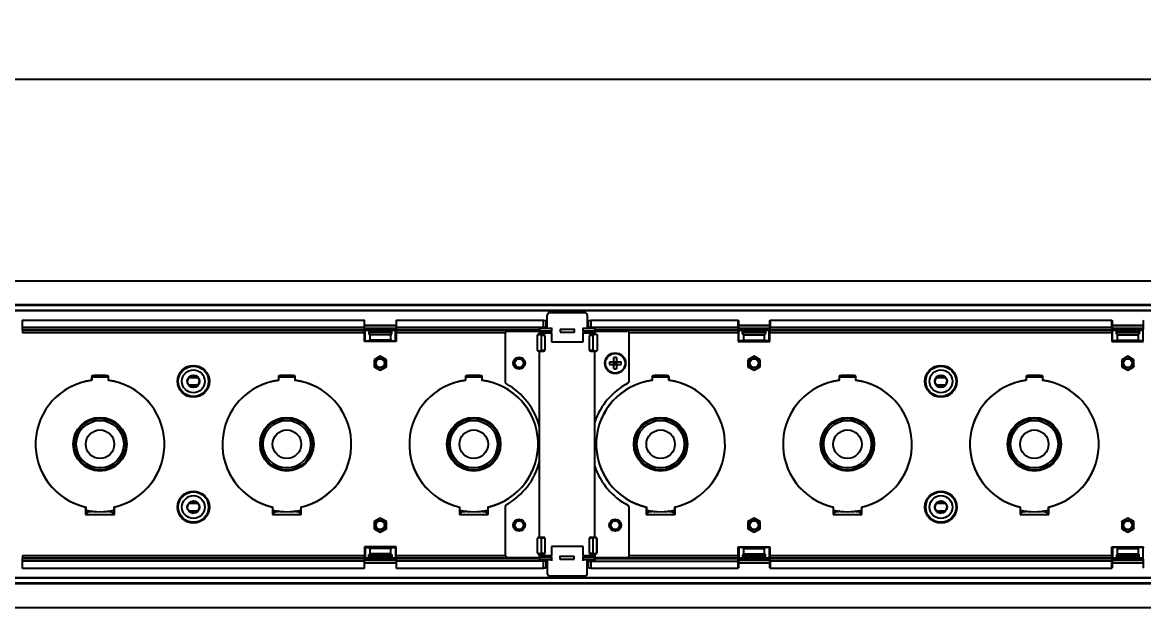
# Model space of a CAD drawing. Header units: inches. Extents: x 2.5 to 102.3, y 2 to 82.2.
# Drawn here: x 54.17 to 68.87, y 6.39 to 14.07 of the extents above; entities that cross this region are included whole.
import ezdxf

# ---------------------------------------------------------------- set-up
doc = ezdxf.new("R2010")
doc.units = ezdxf.units.IN
doc.header["$MEASUREMENT"] = 0
doc.layers.add('DIM', color=1, linetype='Continuous')
doc.styles.add('Arial', font='arial.ttf')
doc.dimstyles.new('ETC EU Metric & ANSI.50 Stacked', dxfattribs={"dimscale": 2.666667, "dimtxt": 0.5, "dimasz": 0.625, "dimexe": 0.5, "dimexo": 0.5, "dimgap": 0.166667, "dimtad": 0, "dimtih": 1, "dimtoh": 1, "dimdec": 0, "dimlfac": 25.4, "dimzin": 4, "dimdsep": 46, "dimtxsty": 'Arial', "dimcen": 0.25, "dimadec": 0, "dimazin": 0, "dimtfac": 0.75, "dimtdec": 0, "dimtofl": 0, "dimtmove": 0, "dimatfit": 3, "dimfxl": 1, "dimtolj": 1, "dimtzin": 0, "dimarcsym": 0})

# ---------------------------------------------------------------- blocks, each defined once
blk = doc.blocks.new('*D1')
at = {"layer": 'Defpoints', "color": 0, "transparency": 16777216}
for p in [(80.911, 13.319), (2.513, 10.68), (80.911, 10.68)]:
    blk.add_point(p, dxfattribs=at)
at = {"layer": 'DIM', "color": 0, "lineweight": -2, "transparency": 16777216}
for p, q in [((2.513, 11.18), (2.513, 13.819)), ((80.911, 11.18), (80.911, 13.819)), ((3.138, 13.319), (40.247, 13.319)), ((80.286, 13.319), (43.177, 13.319))]:
    blk.add_line(p, q, dxfattribs=at)
at = {"layer": 'DIM', "color": 0, "transparency": 16777216}
for points in [[(3.138, 13.424), (3.138, 13.215), (2.513, 13.319)], [(80.286, 13.424), (80.286, 13.215), (80.911, 13.319)]]:
    blk.add_solid(points, dxfattribs=at)
at = {"layer": 'DIM', "color": 0, "transparency": 16777216, "char_height": 0.5, "attachment_point": 5, "style": 'Arial'}
for s, insert in [('\\A1;1991mm', (41.712, 13.741)), ('\\A1;[78.40"]', (41.712, 12.832))]:
    blk.add_mtext(s, dxfattribs=dict(at, insert=insert))

msp = doc.modelspace()

# ---------------------------------------------------------------- linework, layer by layer
for p, q in [((3.363, 10.68), (80.063, 10.68)), ((3.363, 10.367), (80.063, 10.367)), ((80.063, 10.355), (3.363, 10.355)), ((3.363, 10.295), (80.063, 10.295)), ((80.063, 10.285), (3.363, 10.285)), ((54.174, 10.163), (54.169, 10.157)), ((54.174, 10.07), (54.174, 10.163)), ((54.174, 10.163), (58.653, 10.163)), ((58.653, 10.163), (58.653, 10.07)), ((58.658, 10.157), (58.653, 10.163)), ((58.658, 10.068), (58.658, 10.157)), ((59.074, 10.163), (59.069, 10.157)), ((59.069, 10.157), (59.069, 10.068)), ((59.074, 10.07), (59.074, 10.163)), ((59.074, 10.163), (61.003, 10.163)), ((61.003, 10.163), (61.033, 10.161)), ((61.003, 10.059), (61.003, 10.163)), ((61.033, 10.161), (61.033, 10.07)), ((61.051, 10.064), (61.051, 10.23)), ((61.545, 10.261), (61.082, 10.261)), ((61.576, 10.23), (61.576, 10.064)), ((61.593, 10.161), (61.623, 10.163)), ((61.593, 10.07), (61.593, 10.161)), ((61.623, 10.163), (63.553, 10.163)), ((61.623, 10.163), (61.623, 10.059)), ((63.553, 10.07), (63.553, 10.163)), ((63.553, 10.163), (63.558, 10.157)), ((63.558, 10.157), (63.558, 10.068)), ((63.969, 10.157), (63.974, 10.163)), ((63.969, 10.068), (63.969, 10.157)), ((63.974, 10.163), (63.974, 10.07)), ((63.974, 10.163), (68.453, 10.163)), ((68.453, 10.07), (68.453, 10.163)), ((68.453, 10.163), (68.458, 10.157)), ((68.458, 10.157), (68.458, 10.068)), ((68.869, 10.157), (68.874, 10.163)), ((68.869, 10.068), (68.869, 10.157)), ((58.656, 9.996), (54.171, 9.996)), ((54.172, 10.03), (54.173, 10.036)), ((54.172, 10.03), (58.655, 10.03)), ((58.654, 10.036), (54.173, 10.036)), ((54.174, 10.07), (58.653, 10.07)), ((58.654, 10.036), (58.655, 10.03)), ((58.656, 9.884), (58.656, 9.996)), ((58.658, 10.096), (59.069, 10.096)), ((59.069, 10.087), (58.658, 10.087)), ((58.663, 10.018), (58.658, 10.068)), ((58.659, 10.057), (59.068, 10.057)), ((59.068, 10.055), (58.659, 10.055)), ((58.662, 10.034), (58.713, 10.034)), ((58.662, 10.031), (58.713, 10.031)), ((58.663, 9.891), (58.663, 10.018)), ((58.713, 10.055), (58.713, 9.986)), ((58.713, 9.986), (58.728, 10.001)), ((58.728, 10.041), (58.714, 10.055)), ((58.998, 10.041), (58.728, 10.041)), ((58.998, 10.001), (58.728, 10.001)), ((58.729, 10.011), (58.729, 10.031)), ((58.998, 10.031), (58.729, 10.031)), ((58.998, 10.011), (58.729, 10.011)), ((58.998, 10.041), (59.013, 10.055)), ((58.998, 10.011), (58.998, 10.031)), ((59.013, 9.986), (58.998, 10.001)), ((59.013, 9.986), (59.013, 10.055)), ((59.013, 10.034), (59.065, 10.034)), ((59.013, 10.031), (59.065, 10.031)), ((59.069, 10.068), (59.063, 10.018)), ((59.063, 9.891), (59.063, 10.018)), ((59.071, 9.996), (59.071, 9.884)), ((60.502, 9.996), (59.071, 9.996)), ((59.072, 10.03), (59.073, 10.036)), ((59.072, 10.03), (60.951, 10.03)), ((60.951, 10.036), (59.073, 10.036)), ((59.074, 10.07), (61.033, 10.07)), ((60.532, 10.021), (60.951, 10.021)), ((60.951, 10.059), (60.951, 10.055)), ((61.106, 10.055), (60.951, 10.055)), ((60.951, 10.055), (60.951, 10.019)), ((61.106, 10.019), (60.951, 10.019)), ((60.951, 9.996), (61.106, 9.996)), ((60.951, 9.979), (60.951, 9.996)), ((61.013, 10.067), (61.036, 10.067)), ((61.033, 10.096), (61.049, 10.096)), ((61.045, 10.087), (61.033, 10.087)), ((61.036, 10.067), (61.051, 10.101)), ((61.106, 10.064), (61.106, 10.055)), ((61.106, 10.055), (61.106, 10.019)), ((61.106, 9.996), (61.106, 9.88)), ((61.217, 10.049), (61.223, 10.045)), ((61.223, 10.006), (61.217, 10)), ((61.223, 10.045), (61.405, 10.045)), ((61.223, 10.045), (61.223, 10.006)), ((61.223, 10.006), (61.405, 10.006)), ((61.411, 10.049), (61.405, 10.045)), ((61.405, 10.045), (61.405, 10.006)), ((61.405, 10.006), (61.411, 10)), ((61.522, 10.055), (61.521, 10.064)), ((61.521, 9.996), (61.676, 9.996)), ((61.521, 9.88), (61.521, 9.996)), ((61.677, 10.055), (61.522, 10.055)), ((61.522, 10.019), (61.522, 10.055)), ((61.677, 10.019), (61.522, 10.019)), ((61.591, 10.067), (61.576, 10.103)), ((61.579, 10.096), (61.593, 10.096)), ((61.593, 10.087), (61.583, 10.087)), ((61.614, 10.067), (61.591, 10.067)), ((61.593, 10.07), (63.553, 10.07)), ((61.677, 10.055), (61.676, 10.059)), ((61.676, 9.979), (61.676, 9.996)), ((61.677, 10.055), (61.677, 10.019)), ((63.554, 10.036), (61.677, 10.036)), ((61.677, 10.03), (63.555, 10.03)), ((61.677, 10.021), (62.095, 10.021)), ((63.556, 9.996), (62.125, 9.996)), ((63.555, 10.03), (63.554, 10.036)), ((63.556, 9.996), (63.556, 9.884)), ((63.558, 10.096), (63.969, 10.096)), ((63.969, 10.087), (63.558, 10.087)), ((63.558, 10.068), (63.563, 10.018)), ((63.559, 10.057), (63.968, 10.057)), ((63.968, 10.055), (63.559, 10.055)), ((63.562, 10.034), (63.613, 10.034)), ((63.562, 10.031), (63.613, 10.031)), ((63.563, 9.891), (63.563, 10.018)), ((63.613, 9.986), (63.613, 10.055)), ((63.613, 9.986), (63.628, 10.001)), ((63.628, 10.041), (63.614, 10.055)), ((63.628, 10.041), (63.898, 10.041)), ((63.628, 10.001), (63.898, 10.001)), ((63.629, 10.031), (63.898, 10.031)), ((63.629, 10.011), (63.629, 10.031)), ((63.629, 10.011), (63.898, 10.011)), ((63.898, 10.041), (63.913, 10.055)), ((63.898, 10.011), (63.898, 10.031)), ((63.913, 9.986), (63.898, 10.001)), ((63.913, 10.055), (63.913, 9.986)), ((63.913, 10.034), (63.965, 10.034)), ((63.913, 10.031), (63.965, 10.031)), ((63.963, 10.018), (63.969, 10.068)), ((63.963, 9.891), (63.963, 10.018)), ((63.971, 9.884), (63.971, 9.996)), ((68.456, 9.996), (63.971, 9.996)), ((63.973, 10.036), (63.972, 10.03)), ((63.972, 10.03), (68.455, 10.03)), ((68.454, 10.036), (63.973, 10.036)), ((63.974, 10.07), (68.453, 10.07)), ((68.455, 10.03), (68.454, 10.036)), ((68.456, 9.996), (68.456, 9.884)), ((68.458, 10.096), (68.869, 10.096)), ((68.869, 10.087), (68.458, 10.087)), ((68.458, 10.068), (68.463, 10.018)), ((68.459, 10.057), (68.868, 10.057)), ((68.868, 10.055), (68.459, 10.055)), ((68.462, 10.034), (68.513, 10.034)), ((68.462, 10.031), (68.513, 10.031)), ((68.463, 9.891), (68.463, 10.018)), ((68.513, 9.986), (68.513, 10.055)), ((68.513, 9.986), (68.528, 10.001)), ((68.528, 10.041), (68.514, 10.055)), ((68.528, 10.041), (68.798, 10.041)), ((68.528, 10.001), (68.798, 10.001)), ((68.529, 10.011), (68.529, 10.031)), ((68.529, 10.031), (68.798, 10.031)), ((68.529, 10.011), (68.798, 10.011)), ((68.798, 10.041), (68.813, 10.055)), ((68.798, 10.011), (68.798, 10.031)), ((68.813, 9.986), (68.798, 10.001)), ((68.813, 10.055), (68.813, 9.986)), ((68.813, 10.034), (68.865, 10.034)), ((68.813, 10.031), (68.865, 10.031)), ((68.863, 10.018), (68.869, 10.068)), ((68.863, 9.891), (68.863, 10.018)), ((58.656, 9.884), (58.663, 9.891)), ((59.071, 9.884), (58.656, 9.884)), ((58.663, 9.891), (58.713, 9.891)), ((58.727, 9.972), (58.713, 9.986)), ((58.713, 9.891), (58.727, 9.903)), ((58.999, 9.972), (58.727, 9.972)), ((58.999, 9.903), (58.727, 9.903)), ((58.999, 9.972), (59.013, 9.986)), ((59.013, 9.891), (58.999, 9.903)), ((59.013, 9.891), (59.063, 9.891)), ((59.071, 9.884), (59.063, 9.891)), ((60.501, 9.99), (60.501, 9.354)), ((60.918, 9.96), (60.918, 9.774)), ((60.924, 9.972), (60.922, 9.971)), ((60.934, 9.977), (60.933, 9.975)), ((60.961, 9.975), (60.933, 9.975)), ((60.934, 9.977), (60.949, 9.977)), ((60.949, 9.977), (60.951, 9.979)), ((61.003, 9.979), (60.951, 9.979)), ((60.961, 9.975), (61.003, 9.979)), ((61.021, 9.964), (60.978, 9.961)), ((60.978, 9.774), (60.978, 9.961)), ((61.021, 9.964), (61.021, 9.77)), ((61.106, 9.88), (61.106, 9.88)), ((61.106, 9.88), (61.521, 9.88)), ((61.521, 9.88), (61.521, 9.88)), ((61.649, 9.961), (61.607, 9.964)), ((61.607, 9.77), (61.607, 9.964)), ((61.624, 9.979), (61.667, 9.975)), ((61.676, 9.979), (61.624, 9.979)), ((61.649, 9.961), (61.649, 9.774)), ((61.695, 9.975), (61.667, 9.975)), ((61.676, 9.979), (61.678, 9.977)), ((61.693, 9.977), (61.678, 9.977)), ((61.695, 9.975), (61.693, 9.977)), ((61.705, 9.971), (61.704, 9.972)), ((61.71, 9.774), (61.71, 9.96)), ((62.126, 9.364), (62.126, 9.99)), ((63.556, 9.884), (63.563, 9.891)), ((63.556, 9.884), (63.971, 9.884)), ((63.613, 9.891), (63.563, 9.891)), ((63.627, 9.972), (63.613, 9.986)), ((63.613, 9.891), (63.627, 9.903)), ((63.627, 9.972), (63.899, 9.972)), ((63.627, 9.903), (63.899, 9.903)), ((63.899, 9.972), (63.913, 9.986)), ((63.913, 9.891), (63.899, 9.903)), ((63.963, 9.891), (63.913, 9.891)), ((63.971, 9.884), (63.963, 9.891)), ((68.456, 9.884), (68.463, 9.891)), ((68.456, 9.884), (68.871, 9.884)), ((68.513, 9.891), (68.463, 9.891)), ((68.527, 9.972), (68.513, 9.986)), ((68.513, 9.891), (68.527, 9.903)), ((68.527, 9.972), (68.799, 9.972)), ((68.527, 9.903), (68.799, 9.903)), ((68.799, 9.972), (68.813, 9.986)), ((68.813, 9.891), (68.799, 9.903)), ((68.863, 9.891), (68.813, 9.891)), ((68.871, 9.884), (68.863, 9.891)), ((60.922, 9.764), (60.924, 9.762)), ((60.933, 9.759), (60.934, 9.758)), ((60.933, 9.759), (60.961, 9.759)), ((60.949, 9.758), (60.934, 9.758)), ((60.951, 9.756), (60.949, 9.758)), ((60.951, 9.756), (61.003, 9.756)), ((60.951, 7.316), (60.951, 9.756)), ((61.003, 9.756), (60.961, 9.759)), ((60.978, 9.774), (61.021, 9.77)), ((61.607, 9.77), (61.649, 9.774)), ((61.667, 9.759), (61.624, 9.756)), ((61.624, 9.756), (61.676, 9.756)), ((61.667, 9.759), (61.695, 9.759)), ((61.678, 9.758), (61.676, 9.756)), ((61.676, 7.316), (61.676, 9.756)), ((61.678, 9.758), (61.693, 9.758)), ((61.693, 9.758), (61.695, 9.759)), ((61.704, 9.762), (61.705, 9.764)), ((58.863, 9.691), (58.783, 9.645)), ((58.783, 9.645), (58.783, 9.552)), ((58.786, 9.643), (58.783, 9.645)), ((58.863, 9.688), (58.786, 9.643)), ((58.786, 9.643), (58.786, 9.554)), ((58.943, 9.645), (58.863, 9.691)), ((58.863, 9.688), (58.863, 9.691)), ((58.941, 9.643), (58.863, 9.688)), ((58.941, 9.643), (58.943, 9.645)), ((58.941, 9.554), (58.941, 9.643)), ((58.943, 9.552), (58.943, 9.645)), ((60.606, 9.609), (60.606, 9.589)), ((60.653, 9.671), (60.636, 9.661)), ((60.731, 9.661), (60.714, 9.671)), ((60.761, 9.589), (60.761, 9.609)), ((61.868, 9.617), (62.019, 9.617)), ((61.868, 9.58), (62.019, 9.58)), ((61.925, 9.523), (61.925, 9.674)), ((61.925, 9.617), (61.943, 9.599)), ((61.943, 9.599), (61.925, 9.58)), ((61.962, 9.599), (61.925, 9.599)), ((61.943, 9.58), (61.943, 9.617)), ((61.943, 9.599), (61.962, 9.617)), ((61.962, 9.58), (61.943, 9.599)), ((61.962, 9.523), (61.962, 9.674)), ((63.763, 9.691), (63.683, 9.645)), ((63.683, 9.645), (63.683, 9.552)), ((63.686, 9.643), (63.683, 9.645)), ((63.763, 9.688), (63.686, 9.643)), ((63.686, 9.643), (63.686, 9.554)), ((63.843, 9.645), (63.763, 9.691)), ((63.763, 9.688), (63.763, 9.691)), ((63.841, 9.643), (63.763, 9.688)), ((63.841, 9.643), (63.843, 9.645)), ((63.841, 9.554), (63.841, 9.643)), ((63.843, 9.552), (63.843, 9.645)), ((68.663, 9.691), (68.583, 9.645)), ((68.583, 9.645), (68.583, 9.552)), ((68.586, 9.643), (68.583, 9.645)), ((68.663, 9.688), (68.586, 9.643)), ((68.586, 9.643), (68.586, 9.554)), ((68.743, 9.645), (68.663, 9.691)), ((68.663, 9.688), (68.663, 9.691)), ((68.741, 9.643), (68.663, 9.688)), ((68.741, 9.643), (68.743, 9.645)), ((68.741, 9.554), (68.741, 9.643)), ((68.743, 9.552), (68.743, 9.645)), ((55.079, 9.433), (55.079, 9.374)), ((55.088, 9.424), (55.079, 9.433)), ((55.083, 9.374), (55.083, 9.421)), ((55.087, 9.416), (55.188, 9.422)), ((55.09, 9.424), (55.09, 9.424)), ((55.09, 9.424), (55.09, 9.416)), ((55.188, 9.422), (55.29, 9.416)), ((55.287, 9.424), (55.287, 9.424)), ((55.287, 9.416), (55.287, 9.424)), ((55.288, 9.424), (55.298, 9.433)), ((55.294, 9.421), (55.294, 9.374)), ((55.298, 9.374), (55.298, 9.433)), ((56.352, 9.409), (56.473, 9.409)), ((56.384, 9.433), (56.359, 9.417)), ((56.47, 9.414), (56.363, 9.414)), ((56.365, 9.416), (56.469, 9.416)), ((56.379, 9.43), (56.434, 9.43)), ((56.382, 9.432), (56.43, 9.432)), ((56.444, 9.433), (56.414, 9.439)), ((56.486, 9.39), (56.469, 9.416)), ((57.529, 9.433), (57.529, 9.374)), ((57.538, 9.424), (57.529, 9.433)), ((57.533, 9.374), (57.533, 9.421)), ((57.537, 9.416), (57.638, 9.422)), ((57.54, 9.424), (57.54, 9.424)), ((57.54, 9.424), (57.54, 9.416)), ((57.638, 9.422), (57.74, 9.416)), ((57.737, 9.424), (57.737, 9.424)), ((57.737, 9.416), (57.737, 9.424)), ((57.738, 9.424), (57.748, 9.433)), ((57.744, 9.421), (57.744, 9.374)), ((57.748, 9.374), (57.748, 9.433)), ((58.786, 9.554), (58.783, 9.552)), ((58.783, 9.552), (58.863, 9.506)), ((58.786, 9.554), (58.863, 9.509)), ((58.863, 9.509), (58.941, 9.554)), ((58.863, 9.506), (58.943, 9.552)), ((58.863, 9.509), (58.863, 9.506)), ((58.941, 9.554), (58.943, 9.552)), ((59.988, 9.424), (59.979, 9.433)), ((59.979, 9.433), (59.979, 9.374)), ((59.983, 9.374), (59.983, 9.421)), ((59.987, 9.416), (60.088, 9.422)), ((59.99, 9.424), (59.99, 9.424)), ((59.99, 9.424), (59.99, 9.416)), ((60.088, 9.422), (60.19, 9.416)), ((60.187, 9.424), (60.187, 9.424)), ((60.187, 9.416), (60.187, 9.424)), ((60.188, 9.424), (60.198, 9.433)), ((60.194, 9.421), (60.194, 9.374)), ((60.198, 9.374), (60.198, 9.433)), ((60.636, 9.537), (60.653, 9.527)), ((60.714, 9.527), (60.731, 9.537)), ((62.438, 9.424), (62.429, 9.433)), ((62.429, 9.433), (62.429, 9.374)), ((62.433, 9.374), (62.433, 9.421)), ((62.437, 9.416), (62.538, 9.422)), ((62.44, 9.424), (62.44, 9.424)), ((62.44, 9.424), (62.44, 9.416)), ((62.538, 9.422), (62.64, 9.416)), ((62.637, 9.424), (62.637, 9.424)), ((62.637, 9.416), (62.637, 9.424)), ((62.638, 9.424), (62.648, 9.433)), ((62.644, 9.421), (62.644, 9.374)), ((62.648, 9.374), (62.648, 9.433)), ((63.686, 9.554), (63.683, 9.552)), ((63.683, 9.552), (63.763, 9.506)), ((63.686, 9.554), (63.763, 9.509)), ((63.763, 9.509), (63.841, 9.554)), ((63.763, 9.506), (63.843, 9.552)), ((63.763, 9.509), (63.763, 9.506)), ((63.841, 9.554), (63.843, 9.552)), ((64.888, 9.424), (64.879, 9.433)), ((64.879, 9.433), (64.879, 9.374)), ((64.883, 9.374), (64.883, 9.421)), ((64.887, 9.416), (64.988, 9.422)), ((64.89, 9.424), (64.89, 9.424)), ((64.89, 9.424), (64.89, 9.416)), ((64.988, 9.422), (65.09, 9.416)), ((65.087, 9.424), (65.087, 9.424)), ((65.087, 9.416), (65.087, 9.424)), ((65.088, 9.424), (65.098, 9.433)), ((65.094, 9.421), (65.094, 9.374)), ((65.098, 9.374), (65.098, 9.433)), ((66.152, 9.409), (66.273, 9.409)), ((66.27, 9.414), (66.156, 9.414)), ((66.184, 9.433), (66.159, 9.417)), ((66.161, 9.416), (66.269, 9.416)), ((66.179, 9.43), (66.237, 9.43)), ((66.182, 9.432), (66.233, 9.432)), ((66.244, 9.433), (66.214, 9.439)), ((66.286, 9.39), (66.269, 9.416)), ((67.338, 9.424), (67.329, 9.433)), ((67.329, 9.433), (67.329, 9.374)), ((67.333, 9.374), (67.333, 9.421)), ((67.337, 9.416), (67.438, 9.422)), ((67.34, 9.424), (67.34, 9.424)), ((67.34, 9.424), (67.34, 9.416)), ((67.438, 9.422), (67.54, 9.416)), ((67.537, 9.424), (67.537, 9.424)), ((67.537, 9.416), (67.537, 9.424)), ((67.538, 9.424), (67.548, 9.433)), ((67.544, 9.421), (67.544, 9.374)), ((67.548, 9.374), (67.548, 9.433)), ((68.586, 9.554), (68.583, 9.552)), ((68.583, 9.552), (68.663, 9.506)), ((68.586, 9.554), (68.663, 9.509)), ((68.663, 9.509), (68.741, 9.554)), ((68.663, 9.506), (68.743, 9.552)), ((68.663, 9.509), (68.663, 9.506)), ((68.741, 9.554), (68.743, 9.552)), ((56.341, 9.332), (56.358, 9.306)), ((56.353, 9.314), (56.476, 9.314)), ((56.356, 9.309), (56.471, 9.309)), ((56.469, 9.306), (56.358, 9.306)), ((56.377, 9.292), (56.448, 9.292)), ((56.383, 9.289), (56.413, 9.283)), ((56.443, 9.289), (56.468, 9.306)), ((56.485, 9.331), (56.491, 9.361)), ((66.141, 9.332), (66.158, 9.306)), ((66.153, 9.314), (66.276, 9.314)), ((66.156, 9.309), (66.271, 9.309)), ((66.269, 9.306), (66.158, 9.306)), ((66.183, 9.289), (66.213, 9.283)), ((66.189, 9.292), (66.248, 9.292)), ((66.243, 9.289), (66.268, 9.306)), ((66.285, 9.331), (66.291, 9.361)), ((55, 7.712), (55, 7.615)), ((55.006, 7.664), (55.006, 7.712)), ((55.013, 7.628), (55.013, 7.66)), ((55.015, 7.63), (55.043, 7.654)), ((55.043, 7.654), (55.043, 7.662)), ((55.043, 7.654), (55.075, 7.654)), ((55.301, 7.654), (55.334, 7.654)), ((55.334, 7.654), (55.334, 7.662)), ((55.362, 7.63), (55.334, 7.654)), ((55.363, 7.66), (55.363, 7.628)), ((55.371, 7.712), (55.371, 7.664)), ((55.377, 7.615), (55.377, 7.712)), ((56.341, 7.682), (56.358, 7.656)), ((56.474, 7.758), (56.351, 7.758)), ((56.353, 7.761), (56.472, 7.761)), ((56.353, 7.663), (56.475, 7.663)), ((56.47, 7.764), (56.356, 7.764)), ((56.356, 7.659), (56.471, 7.659)), ((56.358, 7.766), (56.469, 7.766)), ((56.466, 7.656), (56.358, 7.656)), ((56.384, 7.783), (56.359, 7.767)), ((56.379, 7.78), (56.45, 7.78)), ((56.444, 7.783), (56.414, 7.789)), ((56.443, 7.639), (56.468, 7.656)), ((56.486, 7.74), (56.469, 7.766)), ((56.485, 7.681), (56.491, 7.711)), ((57.45, 7.712), (57.45, 7.615)), ((57.456, 7.664), (57.456, 7.712)), ((57.463, 7.628), (57.463, 7.66)), ((57.465, 7.63), (57.493, 7.654)), ((57.493, 7.654), (57.493, 7.662)), ((57.493, 7.654), (57.525, 7.654)), ((57.751, 7.654), (57.784, 7.654)), ((57.784, 7.654), (57.784, 7.662)), ((57.812, 7.63), (57.784, 7.654)), ((57.796, 7.644), (57.813, 7.644)), ((57.813, 7.66), (57.813, 7.628)), ((57.821, 7.712), (57.821, 7.664)), ((57.827, 7.615), (57.827, 7.712)), ((59.9, 7.712), (59.9, 7.615)), ((59.906, 7.664), (59.906, 7.712)), ((59.913, 7.628), (59.913, 7.66)), ((59.913, 7.644), (59.931, 7.644)), ((59.915, 7.63), (59.943, 7.654)), ((59.943, 7.654), (59.943, 7.662)), ((59.943, 7.654), (59.975, 7.654)), ((60.201, 7.654), (60.234, 7.654)), ((60.234, 7.654), (60.234, 7.662)), ((60.262, 7.63), (60.234, 7.654)), ((60.263, 7.66), (60.263, 7.628)), ((60.271, 7.712), (60.271, 7.664)), ((60.277, 7.615), (60.277, 7.712)), ((60.501, 7.718), (60.501, 7.082)), ((62.126, 7.082), (62.126, 7.708)), ((62.35, 7.712), (62.35, 7.615)), ((62.356, 7.664), (62.356, 7.712)), ((62.363, 7.628), (62.363, 7.66)), ((62.365, 7.63), (62.393, 7.654)), ((62.393, 7.654), (62.393, 7.662)), ((62.393, 7.654), (62.425, 7.654)), ((62.651, 7.654), (62.684, 7.654)), ((62.684, 7.654), (62.684, 7.662)), ((62.712, 7.63), (62.684, 7.654)), ((62.713, 7.66), (62.713, 7.628)), ((62.721, 7.712), (62.721, 7.664)), ((62.727, 7.615), (62.727, 7.712)), ((64.8, 7.712), (64.8, 7.615)), ((64.806, 7.664), (64.806, 7.712)), ((64.813, 7.628), (64.813, 7.66)), ((64.815, 7.63), (64.843, 7.654)), ((64.843, 7.654), (64.843, 7.662)), ((64.843, 7.654), (64.875, 7.654)), ((65.101, 7.654), (65.134, 7.654)), ((65.134, 7.654), (65.134, 7.662)), ((65.162, 7.63), (65.134, 7.654)), ((65.163, 7.66), (65.163, 7.628)), ((65.171, 7.712), (65.171, 7.664)), ((65.177, 7.615), (65.177, 7.712)), ((66.141, 7.682), (66.158, 7.656)), ((66.274, 7.758), (66.151, 7.758)), ((66.153, 7.761), (66.272, 7.761)), ((66.153, 7.663), (66.275, 7.663)), ((66.27, 7.764), (66.156, 7.764)), ((66.156, 7.659), (66.271, 7.659)), ((66.158, 7.766), (66.269, 7.766)), ((66.266, 7.656), (66.158, 7.656)), ((66.184, 7.783), (66.159, 7.767)), ((66.179, 7.78), (66.238, 7.78)), ((66.244, 7.783), (66.214, 7.789)), ((66.243, 7.639), (66.268, 7.656)), ((66.286, 7.74), (66.269, 7.766)), ((66.285, 7.681), (66.291, 7.711)), ((67.25, 7.712), (67.25, 7.615)), ((67.256, 7.664), (67.256, 7.712)), ((67.263, 7.628), (67.263, 7.66)), ((67.265, 7.63), (67.293, 7.654)), ((67.293, 7.654), (67.293, 7.662)), ((67.293, 7.654), (67.325, 7.654)), ((67.551, 7.654), (67.584, 7.654)), ((67.584, 7.654), (67.584, 7.662)), ((67.612, 7.63), (67.584, 7.654)), ((67.613, 7.66), (67.613, 7.628)), ((67.621, 7.712), (67.621, 7.664)), ((67.627, 7.615), (67.627, 7.712)), ((55, 7.615), (55.013, 7.628)), ((55, 7.615), (55.377, 7.615)), ((55.377, 7.615), (55.363, 7.628)), ((56.383, 7.639), (56.413, 7.633)), ((56.39, 7.642), (56.448, 7.642)), ((56.397, 7.641), (56.445, 7.641)), ((57.45, 7.615), (57.463, 7.628)), ((57.45, 7.615), (57.827, 7.615)), ((57.827, 7.615), (57.813, 7.628)), ((58.863, 7.566), (58.783, 7.52)), ((58.783, 7.52), (58.783, 7.427)), ((58.786, 7.518), (58.783, 7.52)), ((58.863, 7.563), (58.786, 7.518)), ((58.786, 7.518), (58.786, 7.429)), ((58.943, 7.52), (58.863, 7.566)), ((58.863, 7.563), (58.863, 7.566)), ((58.941, 7.518), (58.863, 7.563)), ((58.941, 7.518), (58.943, 7.52)), ((58.941, 7.429), (58.941, 7.518)), ((58.943, 7.427), (58.943, 7.52)), ((59.9, 7.615), (59.913, 7.628)), ((59.9, 7.615), (60.277, 7.615)), ((60.277, 7.615), (60.263, 7.628)), ((60.653, 7.546), (60.636, 7.536)), ((60.731, 7.536), (60.714, 7.546)), ((61.913, 7.546), (61.896, 7.536)), ((61.991, 7.536), (61.974, 7.546)), ((62.35, 7.615), (62.363, 7.628)), ((62.35, 7.615), (62.727, 7.615)), ((62.727, 7.615), (62.713, 7.628)), ((63.763, 7.566), (63.683, 7.52)), ((63.683, 7.52), (63.683, 7.427)), ((63.686, 7.518), (63.683, 7.52)), ((63.763, 7.563), (63.686, 7.518)), ((63.686, 7.518), (63.686, 7.429)), ((63.843, 7.52), (63.763, 7.566)), ((63.763, 7.563), (63.763, 7.566)), ((63.841, 7.518), (63.763, 7.563)), ((63.841, 7.518), (63.843, 7.52)), ((63.841, 7.429), (63.841, 7.518)), ((63.843, 7.427), (63.843, 7.52)), ((64.8, 7.615), (64.813, 7.628)), ((64.8, 7.615), (65.177, 7.615)), ((65.177, 7.615), (65.163, 7.628)), ((66.183, 7.639), (66.213, 7.633)), ((66.19, 7.642), (66.248, 7.642)), ((66.194, 7.641), (66.245, 7.641)), ((67.25, 7.615), (67.263, 7.628)), ((67.25, 7.615), (67.627, 7.615)), ((67.627, 7.615), (67.613, 7.628)), ((68.663, 7.566), (68.583, 7.52)), ((68.583, 7.52), (68.583, 7.427)), ((68.586, 7.518), (68.583, 7.52)), ((68.663, 7.563), (68.586, 7.518)), ((68.586, 7.518), (68.586, 7.429)), ((68.743, 7.52), (68.663, 7.566)), ((68.663, 7.563), (68.663, 7.566)), ((68.741, 7.518), (68.663, 7.563)), ((68.741, 7.518), (68.743, 7.52)), ((68.741, 7.429), (68.741, 7.518)), ((68.743, 7.427), (68.743, 7.52)), ((58.786, 7.429), (58.783, 7.427)), ((58.783, 7.427), (58.863, 7.381)), ((58.786, 7.429), (58.863, 7.384)), ((58.863, 7.384), (58.941, 7.429)), ((58.863, 7.381), (58.943, 7.427)), ((58.863, 7.384), (58.863, 7.381)), ((58.941, 7.429), (58.943, 7.427)), ((60.606, 7.484), (60.606, 7.464)), ((60.636, 7.412), (60.653, 7.402)), ((60.714, 7.402), (60.731, 7.412)), ((60.761, 7.464), (60.761, 7.484)), ((61.866, 7.484), (61.866, 7.464)), ((61.896, 7.412), (61.913, 7.402)), ((61.974, 7.402), (61.991, 7.412)), ((62.021, 7.464), (62.021, 7.484)), ((63.686, 7.429), (63.683, 7.427)), ((63.683, 7.427), (63.763, 7.381)), ((63.686, 7.429), (63.763, 7.384)), ((63.763, 7.384), (63.841, 7.429)), ((63.763, 7.381), (63.843, 7.427)), ((63.763, 7.384), (63.763, 7.381)), ((63.841, 7.429), (63.843, 7.427)), ((68.586, 7.429), (68.583, 7.427)), ((68.583, 7.427), (68.663, 7.381)), ((68.586, 7.429), (68.663, 7.384)), ((68.663, 7.384), (68.741, 7.429)), ((68.663, 7.381), (68.743, 7.427)), ((68.663, 7.384), (68.663, 7.381)), ((68.741, 7.429), (68.743, 7.427)), ((60.925, 7.298), (60.923, 7.3)), ((60.923, 7.11), (60.923, 7.3)), ((60.925, 7.112), (60.925, 7.298)), ((60.938, 7.314), (60.94, 7.313)), ((60.938, 7.314), (60.949, 7.314)), ((60.94, 7.313), (60.961, 7.313)), ((60.951, 7.316), (60.949, 7.314)), ((60.951, 7.316), (61.003, 7.316)), ((60.961, 7.313), (61.003, 7.316)), ((61.021, 7.302), (60.978, 7.298)), ((60.978, 7.111), (60.978, 7.298)), ((61.021, 7.302), (61.021, 7.108)), ((61.649, 7.298), (61.607, 7.302)), ((61.607, 7.108), (61.607, 7.302)), ((61.624, 7.316), (61.667, 7.313)), ((61.624, 7.316), (61.676, 7.316)), ((61.649, 7.298), (61.649, 7.111)), ((61.667, 7.313), (61.688, 7.313)), ((61.678, 7.314), (61.676, 7.316)), ((61.689, 7.314), (61.678, 7.314)), ((61.688, 7.313), (61.689, 7.314)), ((61.704, 7.3), (61.703, 7.298)), ((61.703, 7.298), (61.703, 7.112)), ((61.704, 7.11), (61.704, 7.3)), ((54.171, 7.076), (58.656, 7.076)), ((58.656, 7.189), (58.656, 7.076)), ((58.656, 7.189), (58.663, 7.181)), ((59.071, 7.189), (58.656, 7.189)), ((58.663, 7.181), (58.663, 7.054)), ((58.663, 7.181), (58.713, 7.181)), ((58.713, 7.181), (58.727, 7.17)), ((58.727, 7.1), (58.713, 7.086)), ((58.713, 7.086), (58.728, 7.071)), ((58.713, 7.017), (58.713, 7.086)), ((58.999, 7.17), (58.727, 7.17)), ((58.999, 7.1), (58.727, 7.1)), ((58.998, 7.071), (58.728, 7.071)), ((58.729, 7.061), (58.729, 7.041)), ((58.998, 7.061), (58.729, 7.061)), ((59.013, 7.086), (58.998, 7.071)), ((58.998, 7.061), (58.998, 7.041)), ((59.013, 7.181), (58.999, 7.17)), ((58.999, 7.1), (59.013, 7.086)), ((59.013, 7.181), (59.063, 7.181)), ((59.013, 7.086), (59.013, 7.017)), ((59.071, 7.189), (59.063, 7.181)), ((59.063, 7.181), (59.063, 7.054)), ((59.071, 7.076), (59.071, 7.189)), ((59.071, 7.076), (60.502, 7.076)), ((60.923, 7.11), (60.925, 7.112)), ((60.94, 7.097), (60.938, 7.095)), ((60.949, 7.096), (60.938, 7.095)), ((60.961, 7.097), (60.94, 7.097)), ((60.949, 7.096), (60.951, 7.093)), ((61.003, 7.093), (60.951, 7.093)), ((60.951, 7.076), (60.951, 7.093)), ((60.951, 7.076), (61.106, 7.076)), ((61.003, 7.093), (60.961, 7.097)), ((60.978, 7.111), (61.021, 7.108)), ((61.106, 7.192), (61.106, 7.076)), ((61.106, 7.192), (61.106, 7.192)), ((61.521, 7.192), (61.106, 7.192)), ((61.223, 7.066), (61.217, 7.073)), ((61.223, 7.066), (61.405, 7.066)), ((61.223, 7.027), (61.223, 7.066)), ((61.405, 7.066), (61.411, 7.073)), ((61.405, 7.027), (61.405, 7.066)), ((61.521, 7.192), (61.521, 7.192)), ((61.521, 7.076), (61.521, 7.192)), ((61.521, 7.076), (61.676, 7.076)), ((61.607, 7.108), (61.649, 7.111)), ((61.667, 7.097), (61.624, 7.093)), ((61.676, 7.093), (61.624, 7.093)), ((61.688, 7.097), (61.667, 7.097)), ((61.676, 7.093), (61.678, 7.096)), ((61.676, 7.076), (61.676, 7.093)), ((61.678, 7.096), (61.689, 7.095)), ((61.689, 7.095), (61.688, 7.097)), ((61.703, 7.112), (61.704, 7.11)), ((62.125, 7.076), (63.556, 7.076)), ((63.556, 7.076), (63.556, 7.189)), ((63.556, 7.189), (63.563, 7.181)), ((63.556, 7.189), (63.971, 7.189)), ((63.563, 7.181), (63.563, 7.054)), ((63.613, 7.181), (63.563, 7.181)), ((63.613, 7.181), (63.627, 7.17)), ((63.627, 7.1), (63.613, 7.086)), ((63.613, 7.086), (63.613, 7.017)), ((63.613, 7.086), (63.628, 7.071)), ((63.627, 7.17), (63.899, 7.17)), ((63.627, 7.1), (63.899, 7.1)), ((63.628, 7.071), (63.898, 7.071)), ((63.629, 7.061), (63.629, 7.041)), ((63.629, 7.061), (63.898, 7.061)), ((63.913, 7.086), (63.898, 7.071)), ((63.898, 7.061), (63.898, 7.041)), ((63.913, 7.181), (63.899, 7.17)), ((63.899, 7.1), (63.913, 7.086)), ((63.963, 7.181), (63.913, 7.181)), ((63.913, 7.017), (63.913, 7.086)), ((63.971, 7.189), (63.963, 7.181)), ((63.963, 7.181), (63.963, 7.054)), ((63.971, 7.189), (63.971, 7.076)), ((63.971, 7.076), (68.456, 7.076)), ((68.456, 7.076), (68.456, 7.189)), ((68.456, 7.189), (68.463, 7.181)), ((68.456, 7.189), (68.871, 7.189)), ((68.463, 7.181), (68.463, 7.054)), ((68.513, 7.181), (68.463, 7.181)), ((68.513, 7.181), (68.527, 7.17)), ((68.527, 7.1), (68.513, 7.086)), ((68.513, 7.086), (68.513, 7.017)), ((68.513, 7.086), (68.528, 7.071)), ((68.527, 7.17), (68.799, 7.17)), ((68.527, 7.1), (68.799, 7.1)), ((68.528, 7.071), (68.798, 7.071)), ((68.529, 7.061), (68.529, 7.041)), ((68.529, 7.061), (68.798, 7.061)), ((68.813, 7.086), (68.798, 7.071)), ((68.798, 7.061), (68.798, 7.041)), ((68.813, 7.181), (68.799, 7.17)), ((68.799, 7.1), (68.813, 7.086)), ((68.863, 7.181), (68.813, 7.181)), ((68.813, 7.017), (68.813, 7.086)), ((68.871, 7.189), (68.863, 7.181)), ((68.863, 7.054), (68.863, 7.181)), ((54.169, 6.915), (54.174, 6.909)), ((54.173, 7.036), (54.172, 7.042)), ((58.655, 7.042), (54.172, 7.042)), ((54.173, 7.036), (58.654, 7.036)), ((54.174, 6.909), (54.174, 7.003)), ((58.653, 7.003), (54.174, 7.003)), ((54.174, 6.909), (58.653, 6.909)), ((58.653, 7.003), (58.653, 6.909)), ((58.653, 6.909), (58.658, 6.915)), ((58.655, 7.042), (58.654, 7.036)), ((58.658, 7.004), (58.663, 7.054)), ((58.658, 6.915), (58.658, 7.004)), ((58.658, 6.985), (59.069, 6.985)), ((59.069, 6.977), (58.658, 6.977)), ((58.659, 7.017), (59.068, 7.017)), ((59.068, 7.015), (58.659, 7.015)), ((58.713, 7.041), (58.662, 7.041)), ((58.713, 7.038), (58.662, 7.038)), ((58.728, 7.031), (58.714, 7.017)), ((58.998, 7.031), (58.728, 7.031)), ((58.998, 7.041), (58.729, 7.041)), ((58.998, 7.031), (59.013, 7.017)), ((59.065, 7.041), (59.013, 7.041)), ((59.065, 7.038), (59.013, 7.038)), ((59.063, 7.054), (59.069, 7.004)), ((59.069, 7.004), (59.069, 6.915)), ((59.069, 6.915), (59.074, 6.909)), ((59.073, 7.036), (59.072, 7.042)), ((60.951, 7.042), (59.072, 7.042)), ((59.073, 7.036), (60.951, 7.036)), ((59.074, 6.909), (59.074, 7.003)), ((61.033, 7.003), (59.074, 7.003)), ((59.074, 6.909), (61.003, 6.909)), ((60.532, 7.051), (60.951, 7.051)), ((60.951, 7.053), (61.106, 7.053)), ((60.951, 7.053), (60.951, 7.017)), ((61.106, 7.017), (60.951, 7.017)), ((60.951, 7.017), (60.951, 7.014)), ((61.003, 6.909), (61.003, 7.014)), ((61.033, 6.912), (61.003, 6.909)), ((61.036, 7.005), (61.013, 7.005)), ((61.033, 7.003), (61.033, 6.912)), ((61.033, 6.985), (61.045, 6.985)), ((61.049, 6.977), (61.033, 6.977)), ((61.051, 6.971), (61.036, 7.005)), ((61.051, 7.008), (61.051, 6.842)), ((61.106, 7.053), (61.106, 7.017)), ((61.106, 7.017), (61.106, 7.008)), ((61.217, 7.024), (61.223, 7.027)), ((61.223, 7.027), (61.405, 7.027)), ((61.411, 7.024), (61.405, 7.027)), ((61.521, 7.008), (61.522, 7.017)), ((61.522, 7.053), (61.677, 7.053)), ((61.522, 7.017), (61.522, 7.053)), ((61.677, 7.017), (61.522, 7.017)), ((61.576, 6.842), (61.576, 7.008)), ((61.576, 6.97), (61.591, 7.005)), ((61.593, 6.977), (61.579, 6.977)), ((61.583, 6.985), (61.593, 6.985)), ((61.591, 7.005), (61.614, 7.005)), ((61.593, 6.912), (61.593, 7.003)), ((61.593, 7.003), (63.553, 7.003)), ((61.623, 6.909), (61.593, 6.912)), ((61.623, 7.014), (61.623, 6.909)), ((61.623, 6.909), (63.553, 6.909)), ((61.677, 7.017), (61.676, 7.014)), ((61.677, 7.017), (61.677, 7.053)), ((61.677, 7.051), (62.095, 7.051)), ((63.555, 7.042), (61.677, 7.042)), ((61.677, 7.036), (63.554, 7.036)), ((63.553, 6.909), (63.553, 7.003)), ((63.558, 6.915), (63.553, 6.909)), ((63.554, 7.036), (63.555, 7.042)), ((63.563, 7.054), (63.558, 7.004)), ((63.558, 7.004), (63.558, 6.915)), ((63.558, 6.985), (63.969, 6.985)), ((63.969, 6.977), (63.558, 6.977)), ((63.559, 7.017), (63.968, 7.017)), ((63.968, 7.015), (63.559, 7.015)), ((63.613, 7.041), (63.562, 7.041)), ((63.613, 7.038), (63.562, 7.038)), ((63.628, 7.031), (63.614, 7.017)), ((63.628, 7.031), (63.898, 7.031)), ((63.629, 7.041), (63.898, 7.041)), ((63.898, 7.031), (63.913, 7.017)), ((63.965, 7.041), (63.913, 7.041)), ((63.965, 7.038), (63.913, 7.038)), ((63.969, 7.004), (63.963, 7.054)), ((63.969, 6.915), (63.969, 7.004)), ((63.974, 6.909), (63.969, 6.915)), ((63.972, 7.042), (63.973, 7.036)), ((68.455, 7.042), (63.972, 7.042)), ((63.973, 7.036), (68.454, 7.036)), ((68.453, 7.003), (63.974, 7.003)), ((63.974, 7.003), (63.974, 6.909)), ((63.974, 6.909), (68.453, 6.909)), ((68.453, 6.909), (68.453, 7.003)), ((68.458, 6.915), (68.453, 6.909)), ((68.454, 7.036), (68.455, 7.042)), ((68.463, 7.054), (68.458, 7.004)), ((68.458, 7.004), (68.458, 6.915)), ((68.458, 6.985), (68.869, 6.985)), ((68.869, 6.977), (68.458, 6.977)), ((68.459, 7.017), (68.868, 7.017)), ((68.868, 7.015), (68.459, 7.015)), ((68.513, 7.041), (68.462, 7.041)), ((68.513, 7.038), (68.462, 7.038)), ((68.528, 7.031), (68.514, 7.017)), ((68.528, 7.031), (68.798, 7.031)), ((68.529, 7.041), (68.798, 7.041)), ((68.798, 7.031), (68.813, 7.017)), ((68.865, 7.041), (68.813, 7.041)), ((68.865, 7.038), (68.813, 7.038)), ((68.869, 7.004), (68.863, 7.054)), ((68.869, 6.915), (68.869, 7.004)), ((68.874, 6.909), (68.869, 6.915)), ((3.363, 6.787), (80.063, 6.787)), ((80.063, 6.777), (3.363, 6.777)), ((61.082, 6.811), (61.545, 6.811)), ((3.363, 6.717), (80.063, 6.717)), ((80.063, 6.705), (3.363, 6.705)), ((3.363, 6.393), (80.063, 6.393))]:
    msp.add_line(p, q)
at = {"flags": 128}
for points in [[(55.287, 9.424), (55.288, 9.424), (55.289, 9.424)], [(57.737, 9.424), (57.738, 9.424), (57.739, 9.424)], [(60.187, 9.424), (60.188, 9.424), (60.189, 9.424)], [(62.637, 9.424), (62.638, 9.424), (62.639, 9.424)], [(65.087, 9.424), (65.088, 9.424), (65.089, 9.424)], [(67.537, 9.424), (67.538, 9.424), (67.539, 9.424)], [(56.342, 9.392), (56.337, 9.377), (56.335, 9.361)], [(66.142, 9.392), (66.137, 9.377), (66.135, 9.361)], [(56.342, 7.742), (56.337, 7.727), (56.335, 7.711)], [(66.142, 7.742), (66.137, 7.727), (66.135, 7.711)]]:
    msp.add_lwpolyline(points, dxfattribs=at)
for centre, radius in [((61.943, 9.599), 0.136), ((61.943, 9.599), 0.129), ((56.413, 9.361), 0.209), ((56.413, 9.361), 0.199), ((58.863, 9.599), 0.062), ((58.863, 9.599), 0.0564), ((60.683, 9.599), 0.078), ((60.683, 9.599), 0.062), ((60.683, 9.599), 0.0564), ((63.763, 9.599), 0.062), ((63.763, 9.599), 0.0564), ((66.213, 9.361), 0.209), ((66.213, 9.361), 0.199), ((68.663, 9.599), 0.062), ((68.663, 9.599), 0.0564), ((56.413, 9.361), 0.15), ((56.413, 9.361), 0.0809), ((56.413, 9.361), 0.08), ((56.413, 9.361), 0.078), ((66.213, 9.361), 0.15), ((66.213, 9.361), 0.0809), ((66.213, 9.361), 0.08), ((66.213, 9.361), 0.078), ((55.188, 8.536), 0.352), ((55.188, 8.536), 0.337), ((55.188, 8.536), 0.311), ((57.638, 8.536), 0.352), ((57.638, 8.536), 0.337), ((57.638, 8.536), 0.311), ((60.088, 8.536), 0.352), ((60.088, 8.536), 0.337), ((60.088, 8.536), 0.311), ((62.538, 8.536), 0.352), ((62.538, 8.536), 0.337), ((62.538, 8.536), 0.311), ((64.988, 8.536), 0.352), ((64.988, 8.536), 0.337), ((64.988, 8.536), 0.311), ((67.438, 8.536), 0.352), ((67.438, 8.536), 0.337), ((67.438, 8.536), 0.311), ((55.188, 8.536), 0.187), ((57.638, 8.536), 0.187), ((60.088, 8.536), 0.187), ((62.538, 8.536), 0.187), ((64.988, 8.536), 0.187), ((67.438, 8.536), 0.187), ((56.413, 7.711), 0.209), ((56.413, 7.711), 0.199), ((56.413, 7.711), 0.15), ((56.413, 7.711), 0.0809), ((56.413, 7.711), 0.08), ((66.213, 7.711), 0.209), ((66.213, 7.711), 0.199), ((66.213, 7.711), 0.15), ((66.213, 7.711), 0.0809), ((66.213, 7.711), 0.08), ((56.413, 7.711), 0.078), ((66.213, 7.711), 0.078), ((58.863, 7.474), 0.062), ((58.863, 7.474), 0.0564), ((60.683, 7.474), 0.078), ((60.683, 7.474), 0.062), ((60.683, 7.474), 0.0564), ((61.943, 7.474), 0.078), ((61.943, 7.474), 0.062), ((61.943, 7.474), 0.0564), ((63.763, 7.474), 0.062), ((63.763, 7.474), 0.0564), ((68.663, 7.474), 0.062), ((68.663, 7.474), 0.0564)]:
    msp.add_circle(centre, radius)
for centre, radius, start, end in [((61.082, 10.23), 0.0313, 90, 180), ((61.545, 10.23), 0.0313, 0, 90), ((60.532, 9.99), 0.0313, 90, 180), ((62.095, 9.99), 0.0313, 0, 90), ((62.17, 9.599), 0.302, 176.4881, 183.5119), ((61.943, 9.372), 0.302, 86.4914, 93.5086), ((61.717, 9.599), 0.302, 356.4881, 3.5119), ((55.188, 8.536), 0.903, 83.0398, 96.9602), ((55.088, 9.419), 0.0049, 73.6012, 95.2018), ((55.188, 8.536), 0.893, 83.6615, 96.3385), ((57.638, 8.536), 0.903, 83.0398, 96.9602), ((57.538, 9.419), 0.00489, 73.5959, 95.1998), ((57.638, 8.536), 0.893, 83.6615, 96.3385), ((60.088, 8.536), 0.903, 83.0398, 96.9602), ((59.988, 9.419), 0.0049, 73.6039, 95.199), ((60.088, 8.536), 0.893, 83.6615, 96.3385), ((61.943, 9.825), 0.302, 266.4914, 273.5086), ((62.538, 8.536), 0.903, 83.0398, 96.9602), ((62.438, 9.419), 0.0049, 73.6025, 95.2004), ((62.538, 8.536), 0.893, 83.6615, 96.3385), ((64.988, 8.536), 0.903, 83.0398, 96.9602), ((64.888, 9.419), 0.00491, 73.6186, 95.1843), ((64.988, 8.536), 0.893, 83.6615, 96.3385), ((67.438, 8.536), 0.903, 83.0398, 96.9602), ((67.338, 9.419), 0.0049, 73.6012, 95.1999), ((67.438, 8.536), 0.893, 83.6615, 96.3385), ((55.188, 8.536), 0.845, 97.4403, 257.1306), ((55.188, 8.536), 0.845, 97.1531, 257.538), ((55.188, 8.536), 0.845, 282.462, 82.8469), ((55.188, 8.536), 0.845, 282.8694, 82.5597), ((57.638, 8.536), 0.845, 97.4403, 257.1306), ((57.638, 8.536), 0.845, 97.1531, 257.538), ((57.638, 8.536), 0.845, 282.462, 82.8469), ((57.638, 8.536), 0.845, 282.8694, 82.5597), ((60.088, 8.536), 0.845, 97.4403, 257.1306), ((60.088, 8.536), 0.845, 97.1531, 257.538), ((60.088, 8.536), 0.845, 282.462, 82.8469), ((60.088, 8.536), 0.845, 282.8694, 82.5597), ((60.532, 9.354), 0.0313, 180, 240.7084), ((60.073, 8.536), 0.907, 14.4418, 60.7084), ((62.535, 8.536), 0.907, 118.0107, 161.3161), ((62.538, 8.536), 0.845, 97.4403, 257.1306), ((62.538, 8.536), 0.845, 97.1531, 257.538), ((62.095, 9.364), 0.0313, 298.0107, 0), ((62.538, 8.536), 0.845, 282.462, 82.8469), ((62.538, 8.536), 0.845, 282.8694, 82.5597), ((64.988, 8.536), 0.845, 97.4403, 257.1306), ((64.988, 8.536), 0.845, 97.1531, 257.538), ((64.988, 8.536), 0.845, 282.462, 82.8469), ((64.988, 8.536), 0.845, 282.8694, 82.5597), ((67.438, 8.536), 0.845, 97.4403, 257.1306), ((67.438, 8.536), 0.845, 97.1531, 257.538), ((67.438, 8.536), 0.845, 282.462, 82.8469), ((67.438, 8.536), 0.845, 282.8694, 82.5597), ((60.073, 8.536), 0.907, 299.2916, 345.5582), ((62.535, 8.536), 0.907, 198.6839, 241.9893), ((55.188, 8.536), 0.886, 258.1276, 281.8724), ((57.638, 8.536), 0.886, 258.1276, 281.8724), ((60.088, 8.536), 0.886, 258.1276, 281.8724), ((60.532, 7.718), 0.0313, 119.2916, 180), ((62.095, 7.708), 0.0313, 0, 61.9893), ((62.538, 8.536), 0.886, 258.1276, 281.8724), ((64.988, 8.536), 0.886, 258.1276, 281.8724), ((67.438, 8.536), 0.886, 258.1276, 281.8724), ((60.532, 7.082), 0.0313, 180, 270), ((62.095, 7.082), 0.0313, 270, 0), ((61.082, 6.842), 0.0313, 180, 270), ((61.545, 6.842), 0.0313, 270, 0)]:
    msp.add_arc(centre, radius, start, end)
for centre, major_axis, ratio, start_param, end_param in [((54.174, 9.996), (0, 0.04), 0.069927, 0.558599, 1.570796), ((54.171, 10.07), (0, 0.04), 0.069927, 3.700192, 4.712389), ((58.655, 10.07), (0, 0.04), 0.069927, 1.570796, 2.582993), ((58.653, 9.996), (0, 0.04), 0.069927, 4.712389, 5.724586), ((58.728, 10.031), (0, 0.01), 0.087489, 4.712389, 6.195919), ((58.728, 10.011), (0, 0.01), 0.087489, 3.228859, 4.712389), ((58.999, 10.031), (0, 0.01), 0.087489, 0.087266, 1.570796), ((58.999, 10.011), (0, 0.01), 0.087489, 1.570796, 3.054326), ((59.074, 9.996), (0, 0.04), 0.069927, 0.558599, 1.570796), ((59.071, 10.07), (0, 0.04), 0.069927, 3.700192, 4.712389), ((60.949, 9.996), (0, 0.05), 0.052408, 4.712389, 5.193646), ((61.033, 10.07), (0, 0.0105), 0.05248, 4.459622, 4.712389), ((61.103, 9.996), (0, 0.05), 0.069927, 4.712389, 5.193646), ((61.525, 9.996), (0, 0.05), 0.069927, 1.08954, 1.570796), ((61.594, 10.07), (0, 0.0105), 0.05248, 1.570796, 1.823563), ((61.679, 9.996), (0, 0.05), 0.052408, 1.08954, 1.570796), ((63.555, 10.07), (0, 0.04), 0.069927, 1.570796, 2.582993), ((63.553, 9.996), (0, 0.04), 0.069927, 4.712389, 5.724586), ((63.628, 10.031), (0, 0.01), 0.087489, 4.712389, 6.195919), ((63.628, 10.011), (0, 0.01), 0.087489, 3.228859, 4.712389), ((63.899, 10.031), (0, 0.01), 0.087489, 0.087266, 1.570796), ((63.899, 10.011), (0, 0.01), 0.087489, 1.570796, 3.054326), ((63.974, 9.996), (0, 0.04), 0.069927, 0.558599, 1.570796), ((63.971, 10.07), (0, 0.04), 0.069927, 3.700192, 4.712389), ((68.455, 10.07), (0, 0.04), 0.069927, 1.570796, 2.582993), ((68.453, 9.996), (0, 0.04), 0.069927, 4.712389, 5.724586), ((68.528, 10.031), (0, 0.01), 0.087489, 4.712389, 6.195919), ((68.528, 10.011), (0, 0.01), 0.087489, 3.228859, 4.712389), ((68.799, 10.031), (0, 0.01), 0.087489, 0.087266, 1.570796), ((68.799, 10.011), (0, 0.01), 0.087489, 1.570796, 3.054326), ((58.727, 9.937), (0, 0.035), 0.087489, 3.211406, 6.195919), ((59, 9.937), (0, 0.035), 0.087489, 0.087266, 3.071779), ((60.933, 9.96), (0.0106, 0.0106), 0.997265, 0.784029, 2.357564), ((60.934, 9.962), (0, 0.015), 0.997265, 6.280446, 7.067214), ((60.961, 9.96), (-0.0178, -0.0014), 0.837862, 3.074079, 4.616367), ((61.003, 9.964), (-0.0178, -0.0014), 0.837862, 3.074079, 4.616367), ((61.625, 9.964), (-0.0178, 0.0014), 0.837862, 4.80841, 6.350699), ((61.667, 9.96), (-0.0178, 0.0014), 0.837862, 4.80841, 6.350699), ((61.693, 9.962), (0, 0.015), 0.997265, 5.499157, 6.285924), ((61.695, 9.96), (-0.0106, 0.0106), 0.997265, 3.925621, 5.499157), ((63.627, 9.937), (0, 0.035), 0.087489, 3.211406, 6.195919), ((63.9, 9.937), (0, 0.035), 0.087489, 0.087266, 3.071779), ((68.527, 9.937), (0, 0.035), 0.087489, 3.211406, 6.195919), ((68.8, 9.937), (0, 0.035), 0.087489, 0.087266, 3.071779), ((60.933, 9.774), (0.0106, -0.0106), 0.997265, 3.925621, 5.499157), ((60.934, 9.773), (0, 0.015), 0.997265, 2.357564, 3.144332), ((60.961, 9.774), (0.0178, -0.0014), 0.837862, 4.80841, 6.350699), ((61.003, 9.771), (0.0178, -0.0014), 0.837862, 4.80841, 6.350699), ((61.625, 9.771), (0.0178, 0.0014), 0.837862, 3.074079, 4.616367), ((61.667, 9.774), (0.0178, 0.0014), 0.837862, 3.074079, 4.616367), ((61.693, 9.773), (0, 0.015), 0.997265, 3.138854, 3.925621), ((61.695, 9.774), (-0.0106, -0.0106), 0.997265, 0.784029, 2.357564), ((56.08, 8.536), (1.488, 0), 0.800731, 2.299958, 2.304621), ((54.297, 8.536), (1.488, 0), 0.800731, 0.836972, 0.841634), ((58.53, 8.536), (1.488, 0), 0.800731, 2.299958, 2.304621), ((56.747, 8.536), (1.488, 0), 0.800731, 0.836972, 0.841634), ((60.98, 8.536), (1.488, 0), 0.800731, 2.299958, 2.304621), ((59.197, 8.536), (1.488, 0), 0.800731, 0.836972, 0.841634), ((63.43, 8.536), (1.488, 0), 0.800731, 2.299958, 2.304621), ((61.647, 8.536), (1.488, 0), 0.800731, 0.836972, 0.841634), ((65.88, 8.536), (1.488, 0), 0.800731, 2.299958, 2.304621), ((64.097, 8.536), (1.488, 0), 0.800731, 0.836972, 0.841634), ((68.33, 8.536), (1.488, 0), 0.800731, 2.299958, 2.304621), ((66.547, 8.536), (1.488, 0), 0.800731, 0.836972, 0.841634), ((55.017, 8.536), (0.858, 0), 0.979895, 1.493818, 1.498858), ((55.36, 8.536), (0.858, 0), 0.979895, 1.642735, 1.647775), ((57.467, 8.536), (0.858, 0), 0.979895, 1.493818, 1.498858), ((57.81, 8.536), (0.858, 0), 0.979895, 1.642735, 1.647775), ((59.917, 8.536), (0.858, 0), 0.979895, 1.493818, 1.498858), ((60.26, 8.536), (0.858, 0), 0.979895, 1.642735, 1.647775), ((62.367, 8.536), (0.858, 0), 0.979895, 1.493818, 1.498858), ((62.71, 8.536), (0.858, 0), 0.979895, 1.642735, 1.647775), ((64.817, 8.536), (0.858, 0), 0.979895, 1.493818, 1.498858), ((65.16, 8.536), (0.858, 0), 0.979895, 1.642735, 1.647775), ((67.267, 8.536), (0.858, 0), 0.979895, 1.493818, 1.498858), ((67.61, 8.536), (0.858, 0), 0.979895, 1.642735, 1.647775), ((55.07, 8.536), (0.836, 0), 0.989844, 4.629089, 4.636353), ((55.694, 8.536), (1.184, 0), 0.904333, 4.092801, 4.100295), ((55.188, 7.645), (0.137, 0), 0.122792, 2.398015, 2.540061), ((55.188, 7.645), (0.137, 0), 0.122792, 0.601532, 0.743578), ((54.683, 8.536), (1.184, 0), 0.904333, 5.324483, 5.331976), ((55.307, 8.536), (0.836, 0), 0.989844, 4.788425, 4.795689), ((57.52, 8.536), (0.836, 0), 0.989844, 4.629089, 4.636353), ((58.144, 8.536), (1.184, 0), 0.904333, 4.092801, 4.100295), ((57.638, 7.645), (0.137, 0), 0.122792, 2.398015, 2.540061), ((57.638, 7.645), (0.137, 0), 0.122792, 0.601532, 0.743578), ((57.133, 8.536), (1.184, 0), 0.904333, 5.324483, 5.331976), ((57.757, 8.536), (0.836, 0), 0.989844, 4.788425, 4.795689), ((59.97, 8.536), (0.836, 0), 0.989844, 4.629089, 4.636353), ((60.594, 8.536), (1.184, 0), 0.904333, 4.092801, 4.100295), ((60.088, 7.645), (0.137, 0), 0.122792, 2.398015, 2.540061), ((60.088, 7.645), (0.137, 0), 0.122792, 0.601532, 0.743578), ((59.583, 8.536), (1.184, 0), 0.904333, 5.324483, 5.331976), ((60.207, 8.536), (0.836, 0), 0.989844, 4.788425, 4.795689), ((62.42, 8.536), (0.836, 0), 0.989844, 4.629089, 4.636353), ((63.044, 8.536), (1.184, 0), 0.904333, 4.092801, 4.100295), ((62.538, 7.645), (0.137, 0), 0.122792, 2.398015, 2.540061), ((62.538, 7.645), (0.137, 0), 0.122792, 0.601532, 0.743578), ((62.033, 8.536), (1.184, 0), 0.904333, 5.324483, 5.331976), ((62.657, 8.536), (0.836, 0), 0.989844, 4.788425, 4.795689), ((64.87, 8.536), (0.836, 0), 0.989844, 4.629089, 4.636353), ((65.494, 8.536), (1.184, 0), 0.904333, 4.092801, 4.100295), ((64.988, 7.645), (0.137, 0), 0.122792, 2.398015, 2.540061), ((64.988, 7.645), (0.137, 0), 0.122792, 0.601532, 0.743578), ((64.483, 8.536), (1.184, 0), 0.904333, 5.324483, 5.331976), ((65.107, 8.536), (0.836, 0), 0.989844, 4.788425, 4.795689), ((67.32, 8.536), (0.836, 0), 0.989844, 4.629089, 4.636353), ((67.944, 8.536), (1.184, 0), 0.904333, 4.092801, 4.100295), ((67.438, 7.645), (0.137, 0), 0.122792, 2.398015, 2.540061), ((67.438, 7.645), (0.137, 0), 0.122792, 0.601532, 0.743578), ((66.933, 8.536), (1.184, 0), 0.904333, 5.324483, 5.331976), ((67.557, 8.536), (0.836, 0), 0.989844, 4.788425, 4.795689), ((55.005, 7.63), (0.01, 0), 0.122785, 5.766147, 6.143559), ((55.372, 7.63), (0.01, 0), 0.122785, 3.281219, 3.658631), ((57.455, 7.63), (0.01, 0), 0.122785, 5.766147, 6.143559), ((57.822, 7.63), (0.01, 0), 0.122785, 3.281219, 3.658631), ((59.905, 7.63), (0.01, 0), 0.122785, 5.766147, 6.143559), ((60.272, 7.63), (0.01, 0), 0.122785, 3.281219, 3.658631), ((62.355, 7.63), (0.01, 0), 0.122785, 5.766147, 6.143559), ((62.722, 7.63), (0.01, 0), 0.122785, 3.281219, 3.658631), ((64.805, 7.63), (0.01, 0), 0.122785, 5.766147, 6.143559), ((65.172, 7.63), (0.01, 0), 0.122785, 3.281219, 3.658631), ((67.255, 7.63), (0.01, 0), 0.122785, 5.766147, 6.143559), ((67.622, 7.63), (0.01, 0), 0.122785, 3.281219, 3.658631), ((60.938, 7.299), (0.0128, -0.0079), 0.993881, 2.124917, 3.692974), ((60.94, 7.298), (-0.0106, 0.0106), 0.997265, 5.499157, 7.067214), ((60.961, 7.298), (-0.0178, -0.0014), 0.837862, 3.074079, 4.616367), ((61.003, 7.301), (-0.0178, -0.0014), 0.837862, 3.074079, 4.616367), ((61.625, 7.301), (-0.0178, 0.0014), 0.837862, 4.80841, 6.350699), ((61.667, 7.298), (-0.0178, 0.0014), 0.837862, 4.80841, 6.350699), ((61.688, 7.298), (0.0106, 0.0106), 0.997265, 5.499157, 7.067214), ((61.689, 7.299), (0.0128, 0.0079), 0.993881, 5.731804, 7.299861), ((54.174, 7.076), (0, 0.04), 0.069927, 1.570796, 2.582993), ((58.653, 7.076), (0, 0.04), 0.069927, 3.700192, 4.712389), ((58.727, 7.135), (0, 0.035), 0.087489, 3.228859, 6.213372), ((58.728, 7.061), (0, 0.01), 0.087489, 4.712389, 6.195919), ((59, 7.135), (0, 0.035), 0.087489, 0.069813, 3.054326), ((58.999, 7.061), (0, 0.01), 0.087489, 0.087266, 1.570796), ((59.074, 7.076), (0, 0.04), 0.069927, 1.570796, 2.582993), ((60.938, 7.111), (0.0128, 0.0079), 0.993881, 2.590211, 4.158269), ((60.94, 7.112), (-0.0106, -0.0106), 0.997265, 5.499157, 7.067214), ((60.949, 7.076), (0, 0.05), 0.052408, 4.231132, 4.712389), ((60.961, 7.112), (0.0178, -0.0014), 0.837862, 4.80841, 6.350699), ((61.003, 7.108), (0.0178, -0.0014), 0.837862, 4.80841, 6.350699), ((61.103, 7.076), (0, 0.05), 0.069927, 4.231132, 4.712389), ((61.525, 7.076), (0, 0.05), 0.069927, 1.570796, 2.052053), ((61.625, 7.108), (0.0178, 0.0014), 0.837862, 3.074079, 4.616367), ((61.667, 7.112), (0.0178, 0.0014), 0.837862, 3.074079, 4.616367), ((61.679, 7.076), (0, 0.05), 0.052408, 1.570796, 2.052053), ((61.688, 7.112), (0.0106, -0.0106), 0.997265, 5.499157, 7.067214), ((61.689, 7.111), (0.0128, -0.0079), 0.993881, 5.266509, 6.834566), ((63.553, 7.076), (0, 0.04), 0.069927, 3.700192, 4.712389), ((63.627, 7.135), (0, 0.035), 0.087489, 3.228859, 6.213372), ((63.628, 7.061), (0, 0.01), 0.087489, 4.712389, 6.195919), ((63.9, 7.135), (0, 0.035), 0.087489, 0.069813, 3.054326), ((63.899, 7.061), (0, 0.01), 0.087489, 0.087266, 1.570796), ((63.974, 7.076), (0, 0.04), 0.069927, 1.570796, 2.582993), ((68.453, 7.076), (0, 0.04), 0.069927, 3.700192, 4.712389), ((68.527, 7.135), (0, 0.035), 0.087489, 3.228859, 6.213372), ((68.528, 7.061), (0, 0.01), 0.087489, 4.712389, 6.195919), ((68.8, 7.135), (0, 0.035), 0.087489, 0.069813, 3.054326), ((68.799, 7.061), (0, 0.01), 0.087489, 0.087266, 1.570796), ((54.171, 7.003), (0, 0.04), 0.069927, 4.712389, 5.724586), ((58.655, 7.003), (0, 0.04), 0.069927, 0.558599, 1.570796), ((58.728, 7.041), (0, 0.01), 0.087489, 3.228859, 4.712389), ((58.999, 7.041), (0, 0.01), 0.087489, 1.570796, 3.054326), ((59.071, 7.003), (0, 0.04), 0.069927, 4.712389, 5.724586), ((61.033, 7.003), (0, 0.0105), 0.05248, 4.712389, 4.965156), ((61.594, 7.003), (0, 0.0105), 0.05248, 1.31803, 1.570796), ((63.555, 7.003), (0, 0.04), 0.069927, 0.558599, 1.570796), ((63.628, 7.041), (0, 0.01), 0.087489, 3.228859, 4.712389), ((63.899, 7.041), (0, 0.01), 0.087489, 1.570796, 3.054326), ((63.971, 7.003), (0, 0.04), 0.069927, 4.712389, 5.724586), ((68.455, 7.003), (0, 0.04), 0.069927, 0.558599, 1.570796), ((68.528, 7.041), (0, 0.01), 0.087489, 3.228859, 4.712389), ((68.799, 7.041), (0, 0.01), 0.087489, 1.570796, 3.054326)]:
    msp.add_ellipse(centre, major_axis=major_axis, ratio=ratio, start_param=start_param, end_param=end_param)

# ---------------------------------------------------------------- dimensions: what is measured, and where the dimension line sits
at = {"layer": 'DIM'}
dim = msp.add_linear_dim(base=(80.911, 13.319), p1=(2.513, 10.68), p2=(80.911, 10.68), dimstyle='ETC EU Metric & ANSI.50 Stacked', override={"dimpost": 'mm\\X'}, dxfattribs=at)
dim.commit()
dim.dimension.update_dxf_attribs({"geometry": '*D1', "text_midpoint": (41.712, 13.319)})

doc.saveas('drawing.dxf')
